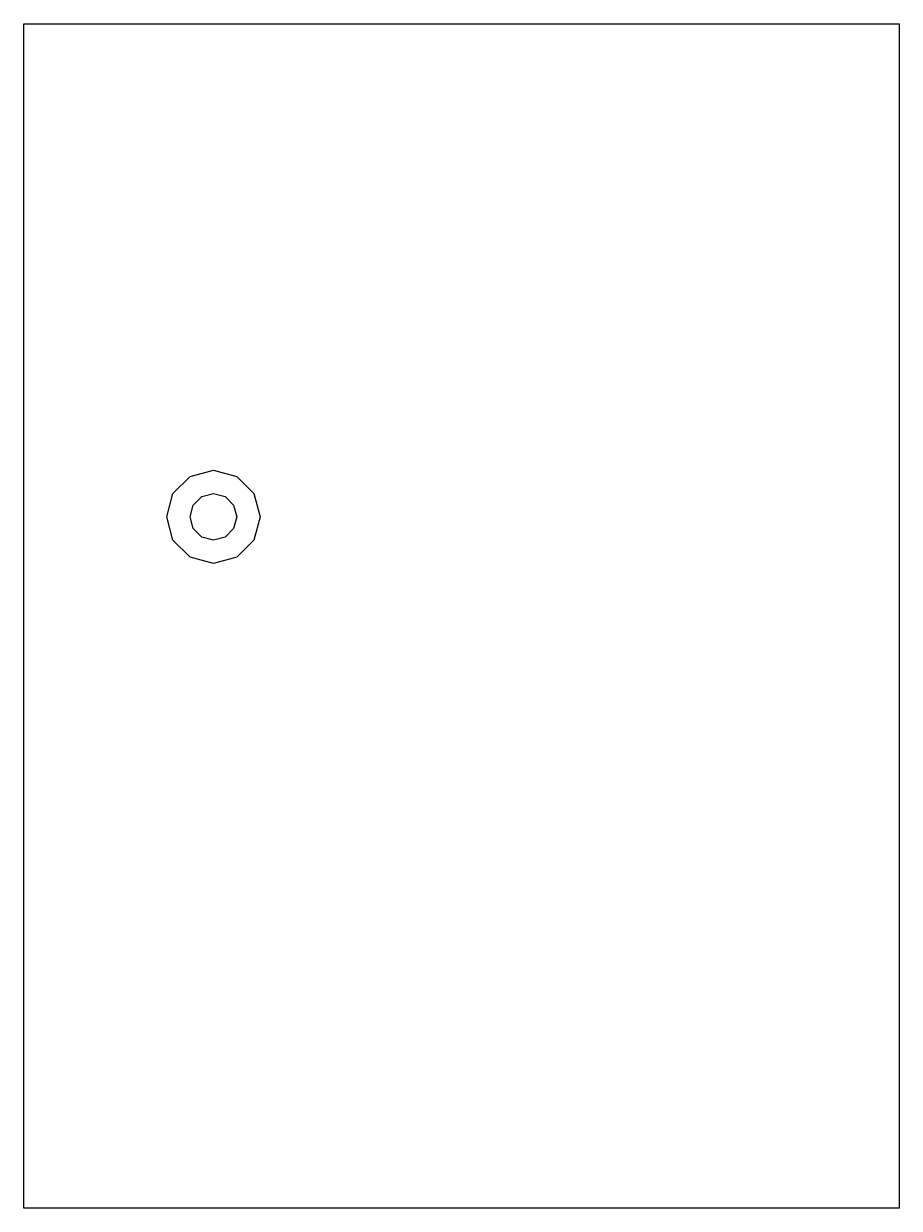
# Model space of a CAD drawing. Extents: x -0.75 to 0.75, y -1.01 to 1.01.
import ezdxf

# ---------------------------------------------------------------- set-up
doc = ezdxf.new("R2010")
doc.units = 0
doc.layers.add('L4', color=7, linetype='CONTINUOUS')
doc.layers.add('P1', color=7, linetype='CONTINUOUS')

msp = doc.modelspace()

# ---------------------------------------------------------------- linework, layer by layer
at = {"layer": 'L4'}
msp.add_lwpolyline([(-0.459641, 0.15), (-0.465, 0.17), (-0.459641, 0.19), (-0.445, 0.204641), (-0.425, 0.21), (-0.405, 0.204641), (-0.390359, 0.19), (-0.385, 0.17), (-0.390359, 0.15), (-0.405, 0.135359), (-0.425, 0.13), (-0.445, 0.135359)], close=True, dxfattribs=at)
at = {"layer": 'P1'}
for points in [[(0.75, -1.015), (-0.75, -1.015), (-0.75, 1.015), (0.75, 1.015)], [(-0.345, 0.17), (-0.355718, 0.13), (-0.385, 0.100718), (-0.425, 0.09), (-0.465, 0.100718), (-0.494282, 0.13), (-0.505, 0.17), (-0.494282, 0.21), (-0.465, 0.239282), (-0.425, 0.25), (-0.385, 0.239282), (-0.355718, 0.21)]]:
    msp.add_lwpolyline(points, close=True, dxfattribs=at)

doc.saveas('drawing.dxf')
